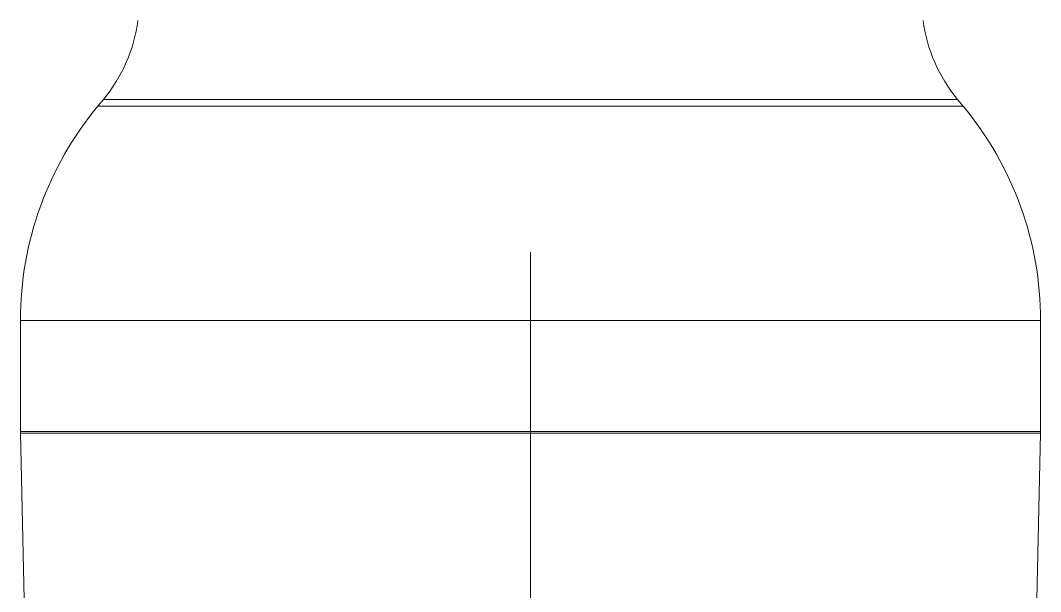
# Model space of a CAD drawing. Extents: x -234 to 858, y -95 to 532.
# Drawn here: x 671.2 to 740.2, y 149 to 187.6 of the extents above; entities that cross this region are included whole.
import ezdxf

# ---------------------------------------------------------------- set-up
doc = ezdxf.new("R2010")
doc.units = 0
doc.header["$LTSCALE"] = 7
doc.header["$MEASUREMENT"] = 0
doc.layers.get('0').update_dxf_attribs({"linetype": 'CONTINUOUS', "lineweight": 15})
doc.layers.add('8', color=250, linetype='CONTINUOUS', lineweight=15)

msp = doc.modelspace()

# ---------------------------------------------------------------- linework, layer by layer
msp.add_line((705.6753, 27.7445), (705.6753, 171.9721))
at = {"layer": '8', "ltscale": 0.014815}
for p, q in [((676.7921, 182.3045), (676.4134, 181.8487)), ((734.5586, 182.3045), (734.9372, 181.8487))]:
    msp.add_line(p, q, dxfattribs=at)
at = {"layer": '8'}
for p, q in [((731.0228, 182.3045), (676.7921, 182.3045)), ((731.3551, 181.8487), (676.4134, 181.8487)), ((735.9519, 167.3445), (671.1753, 167.3445)), ((735.9519, 159.8445), (671.1753, 159.8445)), ((673.5753, 56.2445), (671.1767, 159.7286)), ((735.9508, 159.7286), (671.1767, 159.7286)), ((737.7753, 56.2445), (740.174, 159.7286))]:
    msp.add_line(p, q, dxfattribs=at)
at = {"layer": '8', "ltscale": 0.088395}
msp.add_line((734.5586, 182.3045), (731.0228, 182.3045), dxfattribs=at)
at = {"layer": '8', "ltscale": 0.089554}
msp.add_line((734.9372, 181.8487), (731.3551, 181.8487), dxfattribs=at)
at = {"layer": '8', "ltscale": 0.1875}
for p, q in [((671.1753, 159.8445), (671.1753, 167.3445)), ((740.1753, 159.8445), (740.1753, 167.3445))]:
    msp.add_line(p, q, dxfattribs=at)
at = {"layer": '8', "ltscale": 0.105585}
for p, q in [((740.1753, 167.3445), (735.9519, 167.3445)), ((740.1753, 159.8445), (735.9519, 159.8445))]:
    msp.add_line(p, q, dxfattribs=at)
at = {"layer": '8', "ltscale": 0.002897}
for p, q in [((671.1767, 159.7286), (671.1753, 159.8445)), ((740.174, 159.7286), (740.1753, 159.8445))]:
    msp.add_line(p, q, dxfattribs=at)
at = {"layer": '8', "ltscale": 0.105581}
msp.add_line((740.174, 159.7286), (735.9508, 159.7286), dxfattribs=at)
at = {"layer": '8'}
for centre, radius, start, end in [((668.7148, 189.0136), 10.5002, 320.286558, 352.50796), ((742.6359, 189.0136), 10.5002, 187.492043, 219.713447), ((693.8754, 167.3445), 22.7, 140.286321, 179.999978), ((717.4753, 167.3445), 22.7, 0.000019, 39.713677)]:
    msp.add_arc(centre, radius, start, end, dxfattribs=at)

doc.saveas('drawing.dxf')
